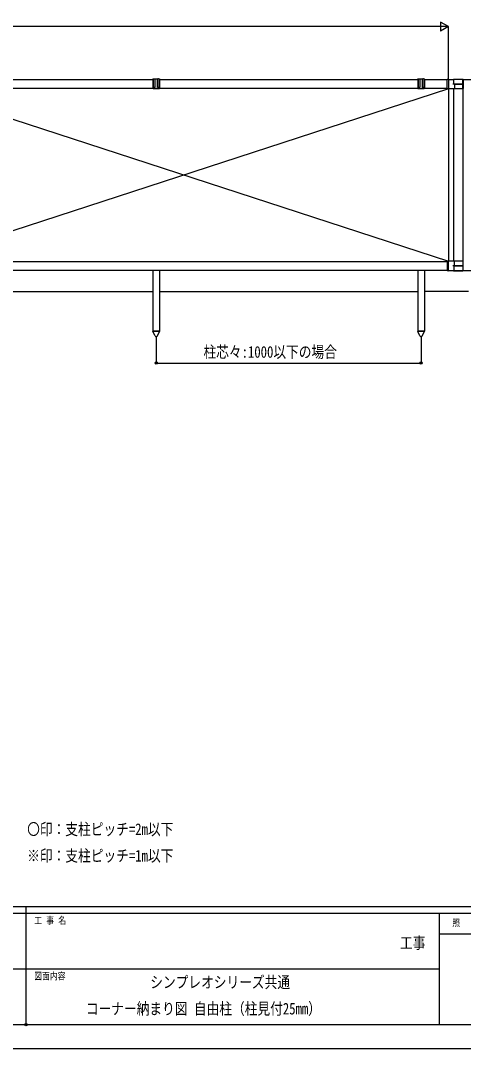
# Model space of a CAD drawing. Units: millimetres, scale not verified. Extents: x -5046 to 5046, y -3564 to 3564.
# Drawn here: x -26 to 1646, y -3564 to 316 of the extents above; entities that cross this region are included whole.
import ezdxf
from ezdxf.enums import TextEntityAlignment as Align

# ---------------------------------------------------------------- set-up
doc = ezdxf.new("R2010")
doc.units = ezdxf.units.MM
doc.header["$LTSCALE"] = 18
doc.header["$PDMODE"] = 32
doc.header["$PDSIZE"] = 9
for name, color, linetype in [('0-2_USER1', 3, 'Continuous'), ('0-3_YKK_A1', 4, 'Continuous'), ('0-4_YKK_D', 6, 'Continuous'), ('0-5_YKK_ZWAK', 7, 'Continuous')]:
    doc.layers.add(name, color=color, linetype=linetype)
doc.styles.add('ＭＳ ゴシック', font='')
doc.styles.get('ＭＳ ゴシック').set_extended_font_data('MS Gothic')

msp = doc.modelspace()

# ---------------------------------------------------------------- linework, layer by layer
at = {"layer": '0-3_YKK_A1'}
for p, q in [((-405.12, 93.03), (473.88, 93.1)), ((476.38, 94.57), (473.88, 94.57)), ((473.88, 94.57), (473.88, 61.56)), ((476.38, 65.67), (476.38, 94.57)), ((477.38, 95.57), (480.38, 95.57)), ((491.38, 94.57), (481.38, 94.57)), ((481.38, 94.57), (481.38, 65.67)), ((491.38, 65.67), (491.38, 94.57)), ((495.38, 95.57), (492.38, 95.57)), ((498.88, 94.57), (496.38, 94.57)), ((496.38, 94.57), (496.38, 65.67)), ((498.88, 94.57), (498.88, 61.56)), ((498.88, 93.1), (1473.88, 93.17)), ((1476.38, 94.57), (1473.88, 94.57)), ((1473.88, 94.57), (1473.88, 61.56)), ((1476.38, 65.67), (1476.38, 94.57)), ((1477.38, 95.57), (1480.38, 95.57)), ((1491.38, 94.57), (1481.38, 94.57)), ((1481.38, 94.57), (1481.38, 65.67)), ((1491.38, 65.67), (1491.38, 94.57)), ((1495.38, 95.57), (1492.38, 95.57)), ((1498.88, 94.57), (1496.38, 94.57)), ((1496.38, 94.57), (1496.38, 65.67)), ((1498.88, 94.57), (1498.88, 61.56)), ((1498.88, 93.17), (1584.38, 93.17)), ((1584.38, 93.34), (1584.38, 94.04)), ((1584.38, 59.87), (1584.38, 93.34)), ((1584.68, 94.34), (1590.08, 94.39)), ((1590.38, 94.09), (1590.38, 93.39)), ((1590.38, 93.39), (1590.38, 59.87)), ((1590.38, 93.37), (1609.67, 93.37)), ((1609.13, 94.37), (1643.63, 94.37)), ((1609.97, 76.37), (1609.97, 93.07)), ((1644.08, 76.47), (1644.08, 93.1)), ((1644.63, 93.37), (1644.63, 59.87)), ((1590.37, 58.87), (-409.62, -592.27)), ((-409.62, 58.79), (1590.37, -592.53)), ((1584.38, 59.17), (-405.12, 59.17)), ((475.88, 59.56), (485.67, 59.56)), ((487.1, 59.56), (496.88, 59.56)), ((1475.88, 59.56), (1485.66, 59.56)), ((1487.09, 59.56), (1496.88, 59.56)), ((1584.38, 59.17), (1584.38, 59.87)), ((1590.08, 58.87), (1584.68, 58.87)), ((1605.47, 58.87), (1590.08, 58.87)), ((1590.37, 58.87), (1590.37, -592.53)), ((1590.38, 59.87), (1590.38, 59.17)), ((1612.98, 58.87), (1605.47, 58.87)), ((1612.75, 76.37), (1605.6, 76.37)), ((1609.08, 58.97), (1609.08, -592.43)), ((1609.78, 58.87), (1609.13, 58.87)), ((1618.92, 58.87), (1609.78, 58.87)), ((1644.08, 76.47), (1609.97, 76.47)), ((1612.75, 76.37), (1644.08, 76.37)), ((1612.75, 76.37), (1612.75, 59.17)), ((1612.75, 76.37), (1612.75, 59.17)), ((1643.78, 58.87), (1612.98, 58.87)), ((1633.84, 58.87), (1618.92, 58.87)), ((1642.98, 58.87), (1633.84, 58.87)), ((1643.63, 58.87), (1642.98, 58.87)), ((1644.08, 59.17), (1644.08, 76.37)), ((1644.08, 58.97), (1644.08, -592.43)), ((-405.12, -592.83), (1584.38, -592.83)), ((1584.38, -592.83), (1584.38, -593.53)), ((1584.38, -593.53), (1584.38, -627)), ((1590.08, -592.53), (1584.68, -592.53)), ((1605.47, -592.53), (1590.08, -592.53)), ((1590.38, -593.53), (1590.38, -592.83)), ((1590.38, -627.05), (1590.38, -593.53)), ((1612.98, -592.53), (1605.47, -592.53)), ((1612.75, -610.03), (1605.6, -610.03)), ((1609.78, -592.53), (1609.13, -592.53)), ((1618.92, -592.53), (1609.78, -592.53)), ((1609.97, -610.03), (1609.97, -626.73)), ((1644.08, -610.13), (1609.97, -610.13)), ((1612.75, -610.03), (1612.75, -592.83)), ((1612.75, -610.03), (1612.75, -592.83)), ((1612.75, -610.03), (1644.08, -610.03)), ((1643.78, -592.53), (1612.98, -592.53)), ((1633.84, -592.53), (1618.92, -592.53)), ((1642.98, -592.53), (1633.84, -592.53)), ((1643.63, -592.53), (1642.98, -592.53)), ((1644.08, -592.83), (1644.08, -610.03)), ((1644.08, -610.13), (1644.08, -626.75)), ((1644.63, -627.02), (1644.63, -593.53)), ((1584.38, -626.83), (-405.12, -626.83)), ((498.88, -626.83), (498.88, -856.83)), ((1473.88, -626.83), (1473.88, -856.83)), ((1584.38, -627), (1584.38, -627.7)), ((1584.68, -628), (1590.08, -628.05)), ((1590.38, -627.03), (1609.67, -627.03)), ((1590.38, -627.75), (1590.38, -627.05)), ((1609.13, -628.02), (1643.63, -628.02)), ((-501.12, -706.83), (473.88, -706.83)), ((498.88, -706.83), (1473.88, -706.83)), ((1665.56, -706.83), (1498.88, -706.83)), ((473.68, -857.83), (473.68, -856.83)), ((499.08, -856.83), (473.68, -856.83)), ((481.92, -874.09), (473.68, -857.83)), ((498.88, -856.83), (473.88, -856.83)), ((490.84, -874.09), (499.08, -857.83)), ((499.08, -856.83), (499.08, -857.83)), ((1473.68, -856.83), (1473.68, -857.83)), ((1473.68, -856.83), (1499.08, -856.83)), ((1481.92, -874.09), (1473.68, -857.83)), ((1473.88, -856.83), (1498.88, -856.83)), ((1490.84, -874.09), (1499.08, -857.83)), ((1499.08, -857.83), (1499.08, -856.83))]:
    msp.add_line(p, q, dxfattribs=at)
for points in [[(473.88, -626.83), (473.88, -856.83), (498.88, -856.83), (473.88, -856.83)], [(1498.88, -626.83), (1498.88, -856.83), (1473.88, -856.83), (1498.88, -856.83)]]:
    msp.add_lwpolyline(points, dxfattribs=at)
for centre, radius, start, end in [((473.88, 92.57), 2, 90, 162.54246), ((477.38, 94.57), 1, 90, 180), ((480.38, 94.57), 1, 0, 90), ((492.38, 94.57), 1, 90, 180), ((495.38, 94.57), 1, 0, 90), ((498.88, 92.57), 2, 17.45754, 90), ((1473.88, 92.57), 2, 90, 162.54246), ((1477.38, 94.57), 1, 90, 180), ((1480.38, 94.57), 1, 0, 90), ((1492.38, 94.57), 1, 90, 180), ((1495.38, 94.57), 1, 0, 90), ((1498.88, 92.57), 2, 17.45754, 90), ((1584.68, 94.04), 0.3, 90.5, 180), ((1590.08, 94.09), 0.3, 0, 90.5), ((1626.38, -102.03), 196.21, 84.90439, 95.09561), ((1609.67, 93.07), 0.3, 0, 90), ((1643.78, 93.1), 0.3, 0, 84.90439), ((475.88, 61.56), 2, 180, 270), ((478.88, 65.67), 2.5, 180, 0), ((486.38, 58.86), 1, 44.427, 135.573), ((493.88, 65.67), 2.5, 180, 0), ((496.88, 61.56), 2, 270, 0), ((1475.88, 61.56), 2, 180, 270), ((1478.88, 65.67), 2.5, 180, 0), ((1486.38, 58.86), 1, 44.427, 135.573), ((1493.88, 65.67), 2.5, 180, 0), ((1496.88, 61.56), 2, 270, 0), ((1584.68, 59.17), 0.3, 180, 270), ((1590.08, 59.17), 0.3, 270, 0), ((1613.02, 59.14), 0.272, 173.55811, 261.61941), ((1613.02, 59.14), 0.272, 173.55811, 261.61941), ((1643.78, 59.17), 0.3, 270, 0), ((1584.68, -592.83), 0.3, 90, 180), ((1590.08, -592.83), 0.3, 0, 90), ((1613.02, -592.8), 0.272, 98.38059, 186.44189), ((1613.02, -592.8), 0.272, 98.38059, 186.44189), ((1643.78, -592.83), 0.3, 0, 90), ((1584.68, -627.7), 0.3, 180, 269.5), ((1590.08, -627.75), 0.3, 269.5, 0), ((1626.38, -431.62), 196.21, 264.90439, 275.09561), ((1609.67, -626.73), 0.3, 270, 0), ((1643.78, -626.75), 0.3, 275.09561, 0), ((486.38, -871.83), 5, 206.87405, 333.12595), ((486.38, -871.83), 5, 225.20979, 314.79021), ((1486.38, -871.83), 5, 206.87405, 333.12595), ((1486.38, -871.83), 5, 225.20979, 314.79021)]:
    msp.add_arc(centre, radius, start, end, dxfattribs=at)
for centre, major_axis, ratio, start_param, end_param in [((1609.13, 93.37), (0.707, -0.707), 0.99997, 2.3562326, 3.9269527), ((1643.63, 93.37), (0.707, 0.707), 0.99997, 5.4978252, 7.0685454), ((1643.63, 59.87), (1, 0), 0.999985, 4.712389, 6.2831853), ((1643.63, -593.53), (1, 0), 0.999985, 6.2831853, 7.8539816), ((1609.13, -627.02), (0.707, 0.707), 0.99997, 2.3562326, 3.9269527), ((1643.63, -627.02), (0.707, -0.707), 0.99997, 5.4978252, 7.0685454)]:
    msp.add_ellipse(centre, major_axis=major_axis, ratio=ratio, start_param=start_param, end_param=end_param, dxfattribs=at)
at = {"layer": '0-4_YKK_D'}
for p, q in [((1590.38, 293.17), (1560.07, 310.67)), ((1560.07, 310.67), (1560.07, 275.67)), ((1555.38, 293.17), (-374.62, 293.17)), ((1590.38, 293.17), (1529.76, 293.17)), ((1590.38, 293.17), (1560.07, 275.67)), ((1590.38, 95.47), (1590.38, 294.17)), ((1643.38, 93.17), (1743.38, 93.17)), ((1643.38, 93.17), (1843.38, 93.17)), ((1643.38, -626.83), (1743.38, -626.83)), ((1643.38, -626.83), (1743.38, -626.83)), ((486.38, -877.83), (486.38, -977.83)), ((1486.38, -877.83), (1486.38, -977.83)), ((486.38, -976.83), (1486.38, -976.83))]:
    msp.add_line(p, q, dxfattribs=at)
for centre in [(486.38, -976.83), (1486.38, -976.83)]:
    msp.add_circle(centre, 4.25, dxfattribs=at)
at = {"layer": '0-5_YKK_ZWAK'}
for p, q in [((4674.02, -3030), (-4685.98, -3030)), ((-5.98, -3054), (-1565.98, -3054)), ((-5.98, -3030), (-5.98, -3474)), ((1554.02, -3054), (-5.98, -3054)), ((2382.02, -3132), (1554.02, -3132)), ((-1556.98, -3264), (-5.98, -3264)), ((-5.98, -3264), (1554.02, -3264)), ((-1565.98, -3474), (-5.98, -3474)), ((-5.98, -3474), (1554.02, -3474)), ((1554.02, -3474), (2382.02, -3474))]:
    msp.add_line(p, q, dxfattribs=at)
msp.add_lwpolyline([(-5046, -3564), (5046, -3564), (5046, 3564), (-5046, 3564)], close=True, dxfattribs=at)
msp.add_lwpolyline([(2382.02, -3054), (1554.02, -3054), (1554.02, -3474)], dxfattribs=at)
msp.add_point((-5.98, -3474), dxfattribs=at)

# ---------------------------------------------------------------- texts
at = {"layer": '0-2_USER1', "style": 'ＭＳ ゴシック', "width": 0.8}
for s, p in [('〇印：支柱ピッチ=2m以下', (-1.01, -2771.61)), ('※印：支柱ピッチ=1m以下', (-1.01, -2871.61)), ('シンプレオシリーズ共通', (463.62, -3349)), ('コーナー納まり図 自由柱（柱見付25mm）', (220.42, -3449))]:
    msp.add_text(s, height=43.99, dxfattribs=at).set_placement(p, align=Align.BOTTOM_LEFT)
at = {"layer": '0-4_YKK_D', "style": 'ＭＳ ゴシック', "width": 0.8}
msp.add_text('柱芯々:1000以下の場合', height=43.99, dxfattribs=at).set_placement((664.78, -969.83), align=Align.BOTTOM_LEFT)
at = {"layer": '0-5_YKK_ZWAK', "style": 'ＭＳ ゴシック', "width": 0.8}
for s, height, p in [('工 事 名', 26.39, (25.52, -3102)), ('照     査', 26.39, (1603.7, -3111)), ('工事', 43.99, (1406.8, -3200.96)), ('図面内容', 26.39, (25.52, -3312))]:
    msp.add_text(s, height=height, dxfattribs=at).set_placement(p, align=Align.BOTTOM_LEFT)

doc.saveas('drawing.dxf')
